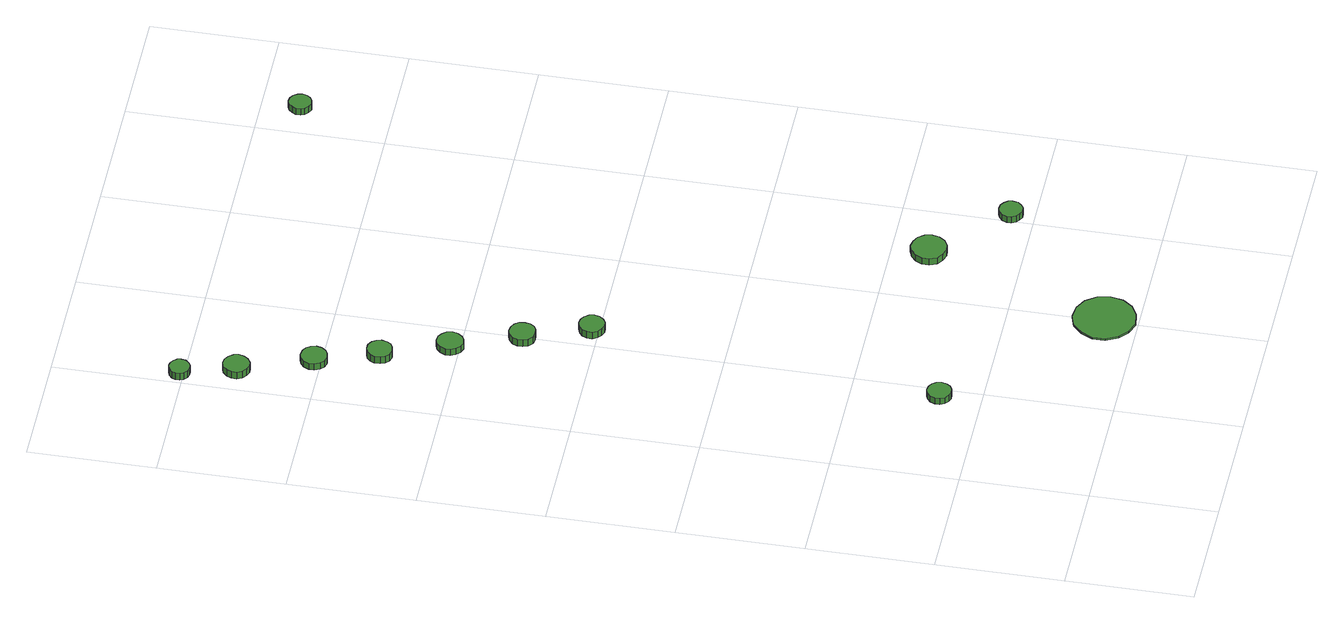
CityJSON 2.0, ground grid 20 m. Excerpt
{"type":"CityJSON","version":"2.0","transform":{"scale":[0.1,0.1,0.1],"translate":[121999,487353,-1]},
"CityObjects":{
"tree1":{"type":"SolitaryVegetationObject","attributes":{"function":"something"},"geometry":[{"type":"MultiSurface","lod":"1","boundaries":[[[0,1,2,3,4,5,6,7,8,9,10,11,12,13,14]],[[15,16,17,18,19,20,21,22,23,24,25,26,27,28,29]],[[0,29,28,1]],[[1,28,27,2]],[[2,27,26,3]],[[3,26,25,4]],[[4,25,24,5]],[[5,24,23,6]],[[6,23,22,7]],[[7,22,21,8]],[[8,21,20,9]],[[9,20,19,10]],[[10,19,18,11]],[[11,18,17,12]],[[12,17,16,13]],[[13,16,15,14]],[[14,15,29,0]]]}]},
"tree2":{"type":"SolitaryVegetationObject","attributes":{"function":"something"},"geometry":[{"type":"MultiSurface","lod":"1","boundaries":[[[30,31,32,33,34,35,36,37,38,39,40,41,42,43,44]],[[45,46,47,48,49,50,51,52,53,54,55,56,57,58,59]],[[30,59,58,31]],[[31,58,57,32]],[[32,57,56,33]],[[33,56,55,34]],[[34,55,54,35]],[[35,54,53,36]],[[36,53,52,37]],[[37,52,51,38]],[[38,51,50,39]],[[39,50,49,40]],[[40,49,48,41]],[[41,48,47,42]],[[42,47,46,43]],[[43,46,45,44]],[[44,45,59,30]]]}]},
"tree3":{"type":"SolitaryVegetationObject","attributes":{"function":"something"},"geometry":[{"type":"MultiSurface","lod":"1","boundaries":[[[60,61,62,63,64,65,66,67,68,69,70,71,72,73,74]],[[75,76,77,78,79,80,81,82,83,84,85,86,87,88,89]],[[60,89,88,61]],[[61,88,87,62]],[[62,87,86,63]],[[63,86,85,64]],[[64,85,84,65]],[[65,84,83,66]],[[66,83,82,67]],[[67,82,81,68]],[[68,81,80,69]],[[69,80,79,70]],[[70,79,78,71]],[[71,78,77,72]],[[72,77,76,73]],[[73,76,75,74]],[[74,75,89,60]]]}]},
"tree4":{"type":"SolitaryVegetationObject","attributes":{"function":"something"},"geometry":[{"type":"MultiSurface","lod":"1","boundaries":[[[90,91,92,93,94,95,96,97,98,99,100,101,102,103,104]],[[105,106,107,108,109,110,111,112,113,114,115,116,117,118,119]],[[90,119,118,91]],[[91,118,117,92]],[[92,117,116,93]],[[93,116,115,94]],[[94,115,114,95]],[[95,114,113,96]],[[96,113,112,97]],[[97,112,111,98]],[[98,111,110,99]],[[99,110,109,100]],[[100,109,108,101]],[[101,108,107,102]],[[102,107,106,103]],[[103,106,105,104]],[[104,105,119,90]]]}]},
"tree5":{"type":"SolitaryVegetationObject","attributes":{"function":"something"},"geometry":[{"type":"MultiSurface","lod":"1","boundaries":[[[120,121,122,123,124,125,126,127,128,129,130,131,132,133,134]],[[135,136,137,138,139,140,141,142,143,144,145,146,147,148,149]],[[120,149,148,121]],[[121,148,147,122]],[[122,147,146,123]],[[123,146,145,124]],[[124,145,144,125]],[[125,144,143,126]],[[126,143,142,127]],[[127,142,141,128]],[[128,141,140,129]],[[129,140,139,130]],[[130,139,138,131]],[[131,138,137,132]],[[132,137,136,133]],[[133,136,135,134]],[[134,135,149,120]]]}]},
"tree6":{"type":"SolitaryVegetationObject","attributes":{"function":"something"},"geometry":[{"type":"MultiSurface","lod":"1","boundaries":[[[150,151,152,153,154,155,156,157,158,159,160,161,162,163,164]],[[165,166,167,168,169,170,171,172,173,174,175,176,177,178,179]],[[150,179,178,151]],[[151,178,177,152]],[[152,177,176,153]],[[153,176,175,154]],[[154,175,174,155]],[[155,174,173,156]],[[156,173,172,157]],[[157,172,171,158]],[[158,171,170,159]],[[159,170,169,160]],[[160,169,168,161]],[[161,168,167,162]],[[162,167,166,163]],[[163,166,165,164]],[[164,165,179,150]]]}]},
"tree7":{"type":"SolitaryVegetationObject","attributes":{"function":"something"},"geometry":[{"type":"MultiSurface","lod":"1","boundaries":[[[180,181,182,183,184,185,186,187,188,189,190,191,192,193,194]],[[195,196,197,198,199,200,201,202,203,204,205,206,207,208,209]],[[180,209,208,181]],[[181,208,207,182]],[[182,207,206,183]],[[183,206,205,184]],[[184,205,204,185]],[[185,204,203,186]],[[186,203,202,187]],[[187,202,201,188]],[[188,201,200,189]],[[189,200,199,190]],[[190,199,198,191]],[[191,198,197,192]],[[192,197,196,193]],[[193,196,195,194]],[[194,195,209,180]]]}]},
"tree8":{"type":"SolitaryVegetationObject","attributes":{"function":"something"},"geometry":[{"type":"MultiSurface","lod":"1","boundaries":[[[210,211,212,213,214,215,216,217,218,219,220,221,222,223,224]],[[225,226,227,228,229,230,231,232,233,234,235,236,237,238,239]],[[210,239,238,211]],[[211,238,237,212]],[[212,237,236,213]],[[213,236,235,214]],[[214,235,234,215]],[[215,234,233,216]],[[216,233,232,217]],[[217,232,231,218]],[[218,231,230,219]],[[219,230,229,220]],[[220,229,228,221]],[[221,228,227,222]],[[222,227,226,223]],[[223,226,225,224]],[[224,225,239,210]]]}]},
"tree9":{"type":"SolitaryVegetationObject","attributes":{"function":"something"},"geometry":[{"type":"MultiSurface","lod":"1","boundaries":[[[240,241,242,243,244,245,246,247,248,249,250,251,252,253,254]],[[255,256,257,258,259,260,261,262,263,264,265,266,267,268,269]],[[240,269,268,241]],[[241,268,267,242]],[[242,267,266,243]],[[243,266,265,244]],[[244,265,264,245]],[[245,264,263,246]],[[246,263,262,247]],[[247,262,261,248]],[[248,261,260,249]],[[249,260,259,250]],[[250,259,258,251]],[[251,258,257,252]],[[252,257,256,253]],[[253,256,255,254]],[[254,255,269,240]]]}]},
"tree10":{"type":"SolitaryVegetationObject","attributes":{"function":"something"},"geometry":[{"type":"MultiSurface","lod":"1","boundaries":[[[270,271,272,273,274,275,276,277,278,279,280,281,282,283,284]],[[285,286,287,288,289,290,291,292,293,294,295,296,297,298,299]],[[270,299,298,271]],[[271,298,297,272]],[[272,297,296,273]],[[273,296,295,274]],[[274,295,294,275]],[[275,294,293,276]],[[276,293,292,277]],[[277,292,291,278]],[[278,291,290,279]],[[279,290,289,280]],[[280,289,288,281]],[[281,288,287,282]],[[282,287,286,283]],[[283,286,285,284]],[[284,285,299,270]]]}]},
"tree11":{"type":"SolitaryVegetationObject","attributes":{"function":"something"},"geometry":[{"type":"MultiSurface","lod":"1","boundaries":[[[300,301,302,303,304,305,306,307,308,309,310,311,312,313,314]],[[315,316,317,318,319,320,321,322,323,324,325,326,327,328,329]],[[300,329,328,301]],[[301,328,327,302]],[[302,327,326,303]],[[303,326,325,304]],[[304,325,324,305]],[[305,324,323,306]],[[306,323,322,307]],[[307,322,321,308]],[[308,321,320,309]],[[309,320,319,310]],[[310,319,318,311]],[[311,318,317,312]],[[312,317,316,313]],[[313,316,315,314]],[[314,315,329,300]]]}]},
"tree12":{"type":"SolitaryVegetationObject","attributes":{"function":"something"},"geometry":[{"type":"MultiSurface","lod":"1","boundaries":[[[330,331,332,333,334,335,336,337,338,339,340,341,342,343,344]],[[345,346,347,348,349,350,351,352,353,354,355,356,357,358,359]],[[330,359,358,331]],[[331,358,357,332]],[[332,357,356,333]],[[333,356,355,334]],[[334,355,354,335]],[[335,354,353,336]],[[336,353,352,337]],[[337,352,351,338]],[[338,351,350,339]],[[339,350,349,340]],[[340,349,348,341]],[[341,348,347,342]],[[342,347,346,343]],[[343,346,345,344]],[[344,345,359,330]]]}]}
},
"vertices":[
[193,264,30],[191,272,30],[187,278,30],[180,282,30],[172,283,30],[165,280,30],[159,275,30],[156,268,30],[156,260,30],[159,253,30],[165,248,30],[172,245,30],[180,246,30],[187,250,30],[191,256,30],[191,256,18],[187,250,18],[180,246,18],[172,245,18],[165,248,18],[159,253,18],[156,260,18],[156,268,18],[159,275,18],[165,280,18],[172,283,18],[180,282,18],[187,278,18],[191,272,18],[193,264,18],
[455,53,12],[451,73,12],[439,90,12],[421,100,12],[401,102,12],[382,96,12],[367,82,12],[358,63,12],[358,43,12],[367,24,12],[382,11,12],[401,4,12],[421,7,12],[439,17,12],[451,33,12],[451,33,9],[439,17,9],[421,7,9],[401,4,9],[382,11,9],[367,24,9],[358,43,9],[358,63,9],[367,82,9],[382,96,9],[401,102,9],[421,100,9],[439,90,9],[451,73,9],[455,53,9],
[64,1323,25],[62,1331,25],[57,1338,25],[49,1343,25],[41,1344,25],[33,1341,25],[26,1335,25],[23,1327,25],[23,1319,25],[26,1311,25],[33,1305,25],[41,1302,25],[49,1303,25],[57,1308,25],[62,1315,25],[62,1315,12],[57,1308,12],[49,1303,12],[41,1302,12],[33,1305,12],[26,1311,12],[23,1319,12],[23,1327,12],[26,1335,12],[33,1341,12],[41,1344,12],[49,1343,12],[57,1338,12],[62,1331,12],[64,1323,12],
[37,1407,25],[36,1413,25],[31,1419,25],[25,1422,25],[19,1423,25],[12,1421,25],[7,1416,25],[4,1410,25],[4,1403,25],[7,1397,25],[12,1392,25],[19,1390,25],[25,1391,25],[31,1394,25],[36,1400,25],[36,1400,12],[31,1394,12],[25,1391,12],[19,1390,12],[12,1392,12],[7,1397,12],[4,1403,12],[4,1410,12],[7,1416,12],[12,1421,12],[19,1423,12],[25,1422,12],[31,1419,12],[36,1413,12],[37,1407,12],
[107,1211,23],[105,1220,23],[100,1227,23],[93,1231,23],[84,1232,23],[76,1229,23],[70,1224,23],[66,1216,23],[66,1207,23],[70,1199,23],[76,1193,23],[84,1191,23],[93,1192,23],[100,1196,23],[105,1203,23],[105,1203,11],[100,1196,11],[93,1192,11],[84,1191,11],[76,1193,11],[70,1199,11],[66,1207,11],[66,1216,11],[70,1224,11],[76,1229,11],[84,1232,11],[93,1231,11],[100,1227,11],[105,1220,11],[107,1211,11],
[139,1117,23],[137,1125,23],[133,1131,23],[125,1136,23],[117,1136,23],[109,1134,23],[103,1128,23],[100,1121,23],[100,1112,23],[103,1105,23],[109,1099,23],[117,1097,23],[125,1098,23],[133,1102,23],[137,1108,23],[137,1108,10],[133,1102,10],[125,1098,10],[117,1097,10],[109,1099,10],[103,1105,10],[100,1112,10],[100,1121,10],[103,1128,10],[109,1134,10],[117,1136,10],[125,1136,10],[133,1131,10],[137,1125,10],[139,1117,10],
[178,1015,23],[176,1024,23],[171,1030,23],[164,1035,23],[155,1036,23],[147,1033,23],[141,1027,23],[137,1019,23],[137,1011,23],[141,1003,23],[147,997,23],[155,994,23],[164,995,23],[171,1000,23],[176,1007,23],[176,1007,11],[171,1000,11],[164,995,11],[155,994,11],[147,997,11],[141,1003,11],[137,1011,11],[137,1019,11],[141,1027,11],[147,1033,11],[155,1036,11],[164,1035,11],[171,1030,11],[176,1024,11],[178,1015,11],
[219,911,23],[218,920,23],[213,927,23],[205,931,23],[197,932,23],[189,929,23],[182,923,23],[179,916,23],[179,907,23],[182,899,23],[189,893,23],[197,891,23],[205,892,23],[213,896,23],[218,903,23],[218,903,10],[213,896,10],[205,892,10],[197,891,10],[189,893,10],[182,899,10],[179,907,10],[179,916,10],[182,923,10],[189,929,10],[197,932,10],[205,931,10],[213,927,10],[218,920,10],[219,911,10],
[255,811,24],[253,819,24],[248,826,24],[241,830,24],[233,831,24],[225,828,24],[219,823,24],[215,815,24],[215,807,24],[219,799,24],[225,794,24],[233,791,24],[241,792,24],[248,796,24],[253,803,24],[253,803,11],[248,796,11],[241,792,11],[233,791,11],[225,794,11],[219,799,11],[215,807,11],[215,815,11],[219,823,11],[225,828,11],[233,831,11],[241,830,11],[248,826,11],[253,819,11],[255,811,11],
[529,342,26],[527,353,26],[520,363,26],[510,368,26],[499,370,26],[488,366,26],[479,358,26],[474,348,26],[474,336,26],[479,325,26],[488,318,26],[499,314,26],[510,315,26],[520,321,26],[527,331,26],[527,331,14],[520,321,14],[510,315,14],[499,314,14],[488,318,14],[479,325,14],[474,336,14],[474,348,14],[479,358,14],[488,366,14],[499,370,14],[510,368,14],[520,363,14],[527,353,14],[529,342,14],
[631,237,24],[630,244,24],[625,250,24],[619,254,24],[611,255,24],[604,252,24],[598,247,24],[595,240,24],[595,233,24],[598,226,24],[604,221,24],[611,218,24],[619,219,24],[625,223,24],[630,229,24],[630,229,12],[625,223,12],[619,219,12],[611,218,12],[604,221,12],[598,226,12],[595,233,12],[595,240,12],[598,247,12],[604,252,12],[611,255,12],[619,254,12],[625,250,12],[630,244,12],[631,237,12],
[671,1340,27],[669,1347,27],[665,1353,27],[659,1357,27],[651,1358,27],[644,1355,27],[639,1350,27],[636,1344,27],[636,1336,27],[639,1330,27],[644,1325,27],[651,1322,27],[659,1323,27],[665,1327,27],[669,1333,27],[669,1333,15],[665,1327,15],[659,1323,15],[651,1322,15],[644,1325,15],[639,1330,15],[636,1336,15],[636,1344,15],[639,1350,15],[644,1355,15],[651,1358,15],[659,1357,15],[665,1353,15],[669,1347,15],[671,1340,15]
]}
